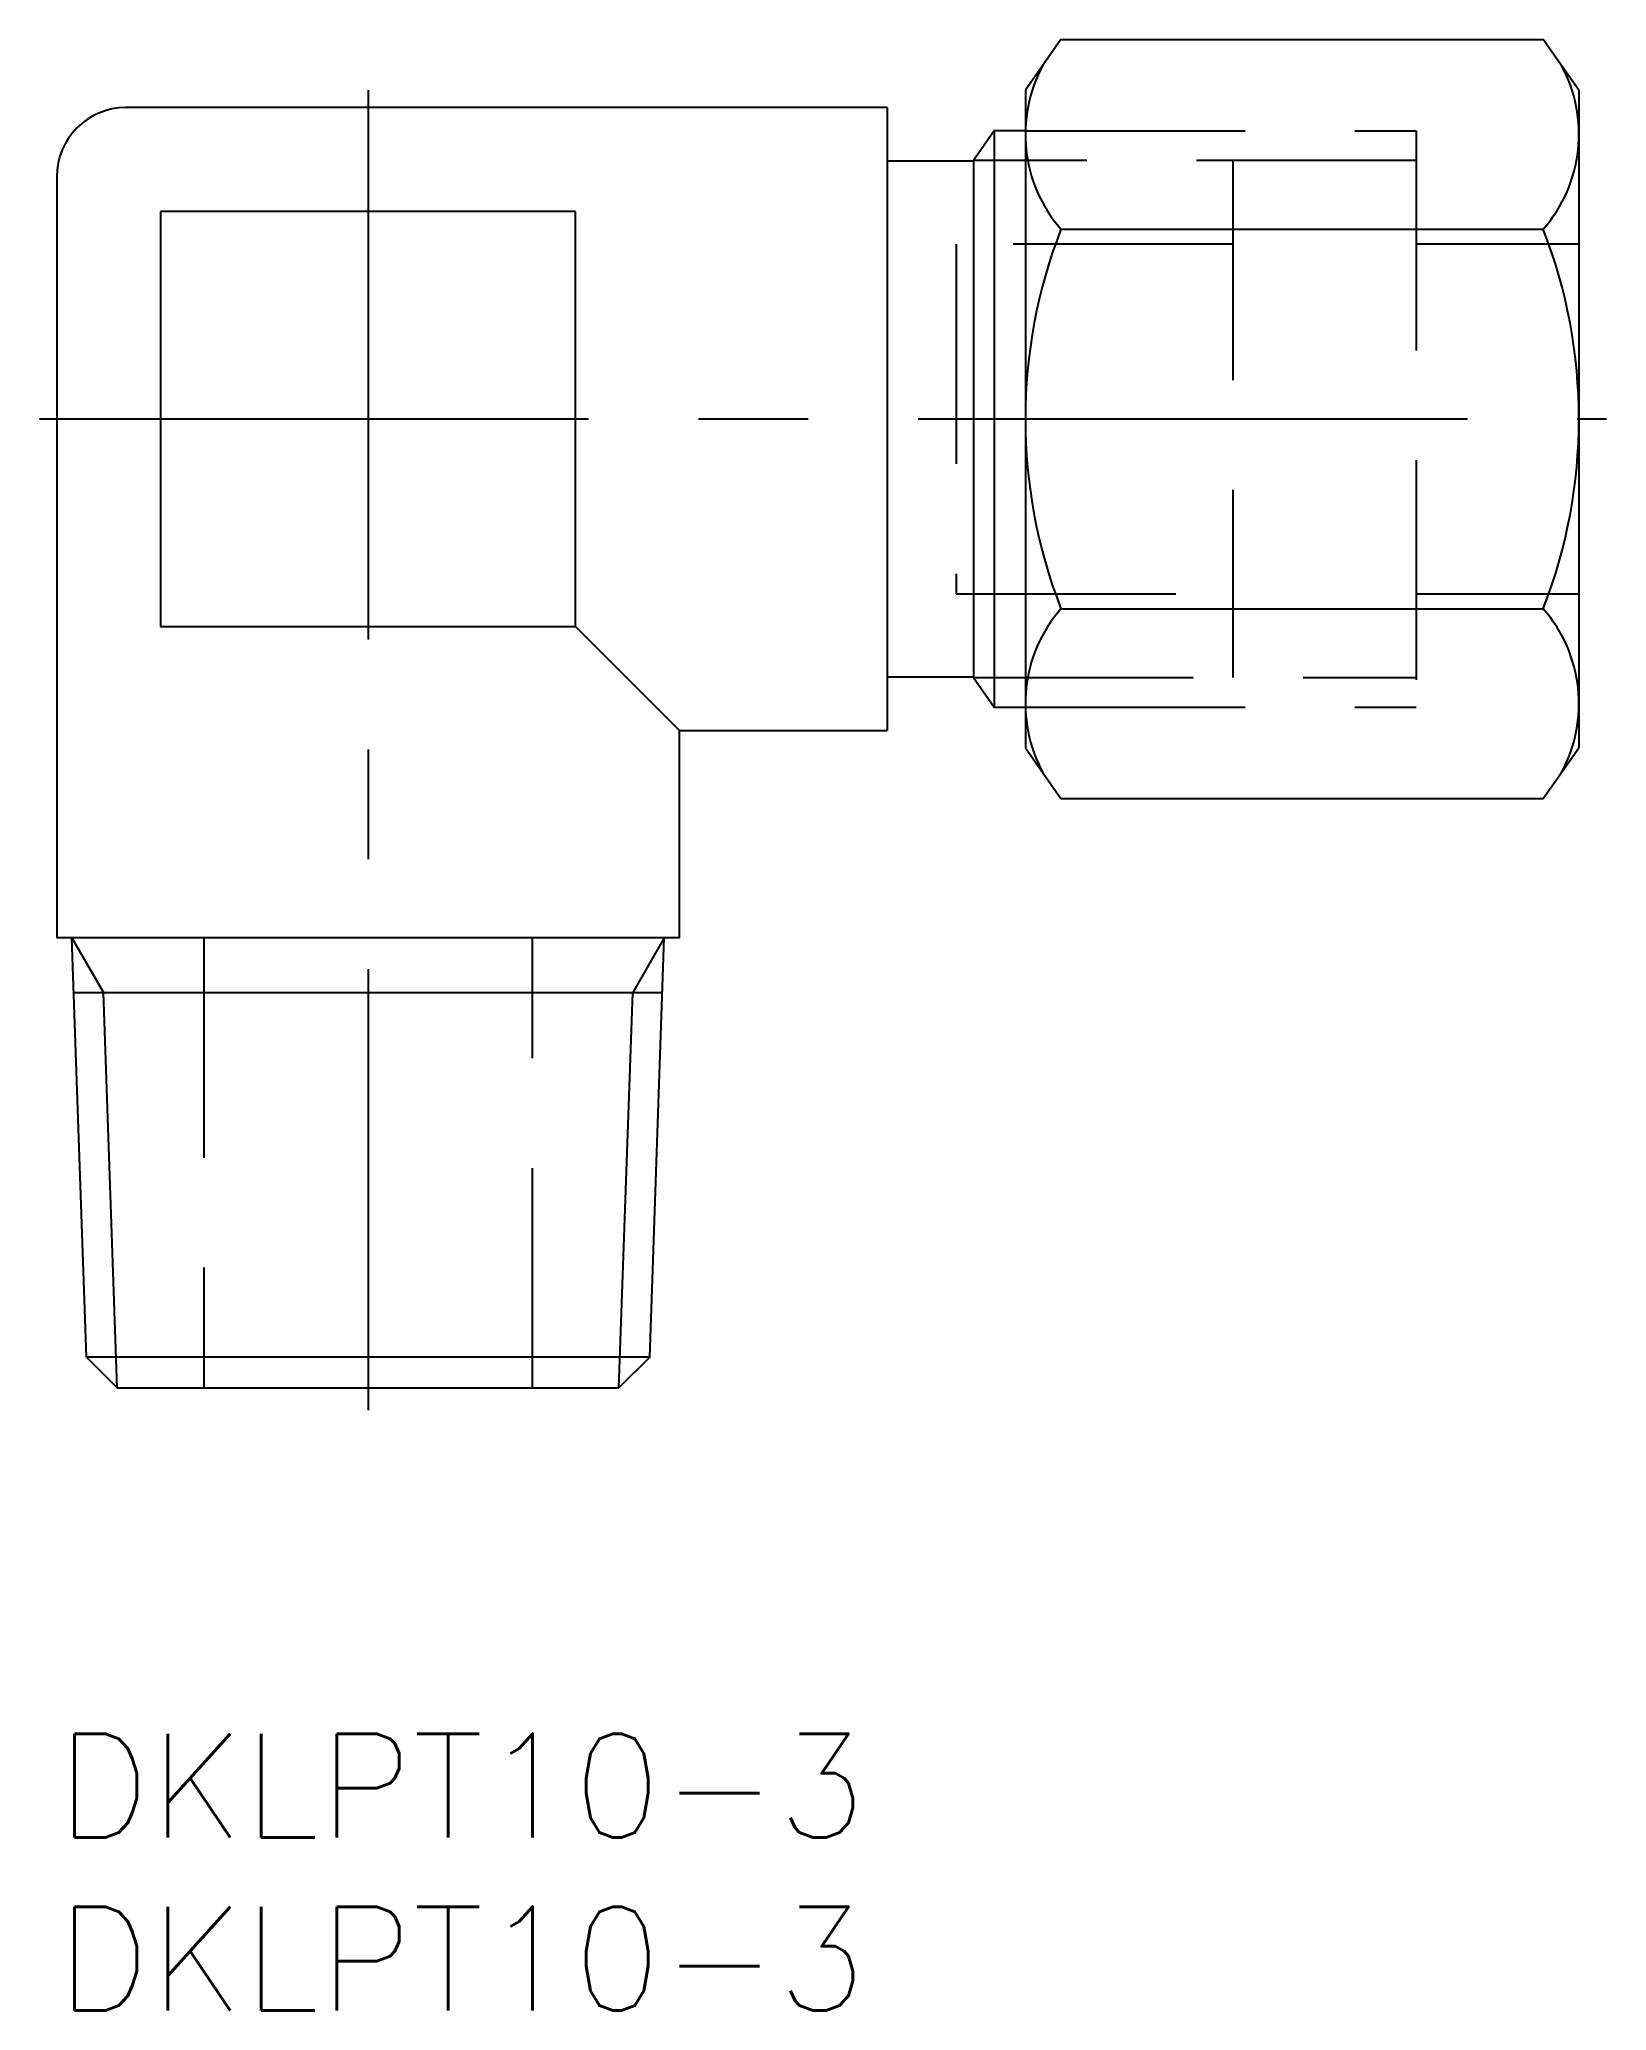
# Model space of a CAD drawing. Extents: x -0.5 to 44.8, y -8 to 49.
import ezdxf

# ---------------------------------------------------------------- set-up
doc = ezdxf.new("R2010")
doc.units = 0
doc.header["$LTSCALE"] = 0.5
doc.linetypes.add('CENTER', pattern=[50.8, 31.75, -6.35, 6.35, -6.35])
doc.linetypes.add('DASHED', pattern=[19.05, 12.7, -6.35])
for name, color, linetype in [('MSM_CENTER', 1, 'CENTER'), ('MSM_CONTINUOUS', 7, 'CONTINUOUS'), ('MSM_DASHED', 4, 'DASHED'), ('MSM_NARROW', 5, 'CONTINUOUS'), ('MSM_PART_NUMBER', 7, 'CONTINUOUS')]:
    doc.layers.add(name, color=color, linetype=linetype)
doc.styles.get("Standard").update_dxf_attribs({"font": 'txt.shx', "height": 1.5, "bigfont": 'bigfont.shx'})

# ---------------------------------------------------------------- blocks, each defined once
blk = doc.blocks.new('*U13')
at = {"layer": 'MSM_PART_NUMBER'}
blk.add_text('DKLPT10-3', height=3, dxfattribs=at).set_placement((0, -3))
blk = doc.blocks.new('*U14')
at = {"layer": 'MSM_PART_NUMBER'}
blk.add_text('DKLPT10-3', height=3, dxfattribs=at).set_placement((0, -8))

msp = doc.modelspace()

# ---------------------------------------------------------------- linework, layer by layer
at = {"layer": 'MSM_CENTER'}
for p, q in [((9, 47.5), (9, 9.35)), ((-0.5, 38), (44.8, 38))]:
    msp.add_line(p, q, dxfattribs=at)
at = {"layer": 'MSM_CONTINUOUS'}
for p, q in [((29.029, 48.97), (28, 47.5)), ((29.029, 48.97), (42.971, 48.97)), ((44, 47.5), (42.971, 48.97)), ((28, 47.5), (28, 28.5)), ((44, 47.5), (44, 28.5)), ((24, 47), (2, 47)), ((24, 47), (24, 29)), ((27.099, 46.331), (26.5, 45.475)), ((28, 46.331), (27.099, 46.331)), ((27.099, 46.331), (27.099, 29.669)), ((26.5, 45.45), (24, 45.45)), ((26.5, 45.475), (26.5, 30.525)), ((0, 45), (0, 23)), ((15, 44), (3, 44)), ((3, 44), (3, 32)), ((15, 32), (15, 44)), ((29.029, 43.485), (42.971, 43.485)), ((29.029, 32.515), (42.971, 32.515)), ((3, 32), (15, 32)), ((15, 32), (18, 29)), ((24, 30.55), (26.5, 30.55)), ((26.5, 30.525), (27.099, 29.669)), ((27.099, 29.669), (28, 29.669)), ((18, 23), (18, 29)), ((18, 29), (24, 29)), ((28, 28.5), (29.029, 27.03)), ((42.971, 27.03), (44, 28.5)), ((29.029, 27.03), (42.971, 27.03)), ((18, 23), (0, 23)), ((0.86, 10.887), (0.437, 23)), ((17.14, 10.887), (17.563, 23)), ((0.492, 21.422), (17.508, 21.422)), ((17.14, 10.887), (0.86, 10.887)), ((0.86, 10.887), (1.747, 10)), ((17.14, 10.887), (16.253, 10)), ((1.747, 10), (16.253, 10))]:
    msp.add_line(p, q, dxfattribs=at)
for centre, radius, start, end in [((32.164, 46.227), 4.165, 151.1835, 221.1835), ((39.836, 46.227), 4.165, 318.8165, 28.8165), ((2, 45), 2, 90, 180), ((43.131, 38), 15.131, 158.7474, 201.2526), ((28.869, 38), 15.131, 338.7474, 21.2526), ((32.164, 29.773), 4.165, 138.8165, 208.8165), ((39.836, 29.773), 4.165, 331.1835, 41.1835)]:
    msp.add_arc(centre, radius, start, end, dxfattribs=at)
at = {"layer": 'MSM_DASHED'}
for p, q in [((28, 46.331), (39.3, 46.331)), ((39.3, 46.331), (39.3, 29.669)), ((39.3, 45.475), (26.5, 45.475)), ((34, 45.475), (34, 30.525)), ((34, 43.05), (26, 43.05)), ((26, 43.05), (26, 32.95)), ((44, 43.05), (39.3, 43.05)), ((26, 32.95), (34, 32.95)), ((39.3, 32.95), (44, 32.95)), ((26.5, 30.525), (39.3, 30.525)), ((28, 29.669), (39.3, 29.669)), ((4.25, 23), (4.25, 10)), ((13.75, 10), (13.75, 23))]:
    msp.add_line(p, q, dxfattribs=at)
at = {"layer": 'MSM_NARROW'}
for p, q in [((0.437, 23), (1.348, 21.422)), ((17.563, 23), (16.652, 21.422)), ((1.747, 10), (1.348, 21.422)), ((16.253, 10), (16.652, 21.422))]:
    msp.add_line(p, q, dxfattribs=at)

# ---------------------------------------------------------------- block references
at = {"layer": 'MSM_CONTINUOUS'}
for name in ['*U13', '*U14']:
    msp.add_blockref(name, (0, 0), dxfattribs=at)

doc.saveas('drawing.dxf')
